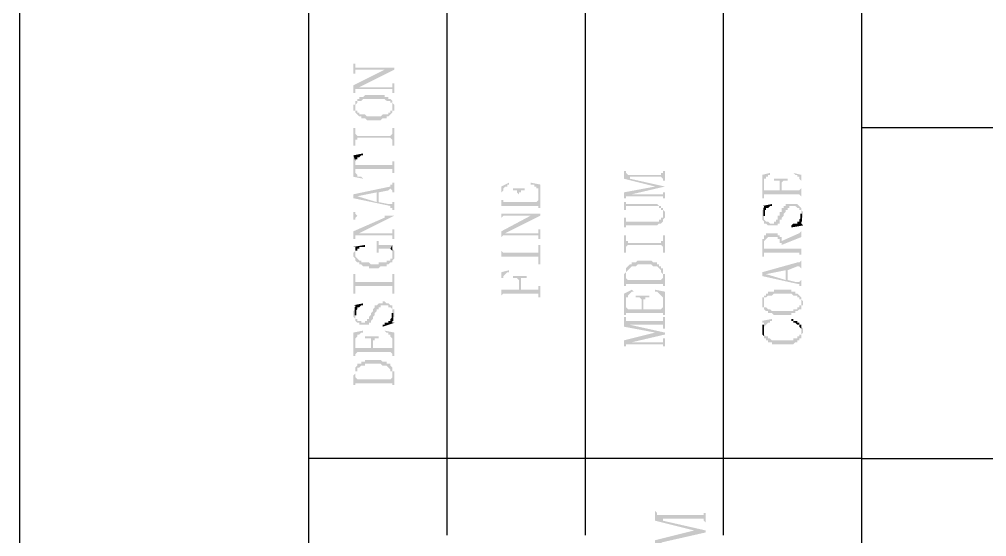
# Model space of a CAD drawing. Header units: inches. Extents: x 3613 to 8393, y -2205 to -794.
# Drawn here: x 4540.89 to 4563.31, y -2179.22 to -2167.23 of the extents above; entities that cross this region are included whole.
import ezdxf

# ---------------------------------------------------------------- set-up
doc = ezdxf.new("R2010")
doc.units = ezdxf.units.IN
doc.header["$MEASUREMENT"] = 0

msp = doc.modelspace()

# ---------------------------------------------------------------- hatches: boundary and pattern name
at = {"transparency": 33554559}
for points in [[(4548.63, -2168.26), (4548.63, -2168.486), (4548.676, -2168.486), (4548.676, -2168.396), (4549.578, -2168.396), (4549.578, -2168.351), (4548.676, -2168.351), (4548.676, -2168.26)], [(4548.63, -2168.757), (4548.63, -2168.937), (4548.676, -2168.937), (4548.676, -2168.847), (4548.721, -2168.847), (4548.766, -2168.802), (4549.578, -2168.396), (4549.352, -2168.396)], [(4548.721, -2168.847), (4549.533, -2168.847), (4549.533, -2168.937), (4549.578, -2168.937), (4549.578, -2168.712), (4549.533, -2168.712), (4549.533, -2168.757), (4549.533, -2168.802), (4548.766, -2168.802)], [(4548.63, -2169.253), (4548.63, -2169.299), (4548.63, -2169.344), (4548.676, -2169.344), (4548.676, -2169.389), (4548.676, -2169.389), (4548.721, -2169.434), (4548.721, -2169.434), (4548.766, -2169.479), (4548.811, -2169.479), (4548.811, -2169.524), (4548.901, -2169.524), (4548.946, -2169.569), (4549.262, -2169.569), (4549.307, -2169.524), (4549.398, -2169.524), (4549.398, -2169.479), (4549.443, -2169.479), (4549.488, -2169.434), (4549.488, -2169.434), (4549.533, -2169.389), (4549.533, -2169.344), (4549.578, -2169.344), (4549.578, -2169.299), (4549.578, -2169.253), (4549.578, -2169.208), (4549.578, -2169.208), (4549.533, -2169.163), (4549.533, -2169.253), (4549.533, -2169.299), (4549.533, -2169.344), (4549.488, -2169.344), (4549.488, -2169.389), (4549.443, -2169.389), (4549.443, -2169.434), (4549.307, -2169.434), (4549.262, -2169.479), (4548.946, -2169.479), (4548.901, -2169.434), (4548.766, -2169.434), (4548.766, -2169.389), (4548.721, -2169.389), (4548.721, -2169.344), (4548.676, -2169.344), (4548.676, -2169.299), (4548.676, -2169.163), (4548.676, -2169.208), (4548.63, -2169.208)], [(4548.676, -2169.163), (4548.676, -2169.253), (4548.676, -2169.208), (4548.676, -2169.208), (4548.721, -2169.163), (4548.721, -2169.118), (4548.811, -2169.118), (4548.856, -2169.073), (4549.352, -2169.073), (4549.398, -2169.118), (4549.488, -2169.118), (4549.488, -2169.163), (4549.533, -2169.163), (4549.533, -2169.208), (4549.533, -2169.253), (4549.533, -2169.118), (4549.533, -2169.118), (4549.488, -2169.073), (4549.443, -2169.073), (4549.443, -2169.028), (4549.352, -2169.028), (4549.352, -2168.983), (4548.901, -2168.983), (4548.856, -2169.028), (4548.766, -2169.028), (4548.766, -2169.073), (4548.721, -2169.073), (4548.721, -2169.118), (4548.676, -2169.118)], [(4548.63, -2169.75), (4548.63, -2170.156), (4548.676, -2170.156), (4548.676, -2170.021), (4548.721, -2170.021), (4548.721, -2169.975), (4549.488, -2169.975), (4549.533, -2170.021), (4549.533, -2170.156), (4549.578, -2170.156), (4549.578, -2169.75), (4549.533, -2169.75), (4549.533, -2169.885), (4549.533, -2169.885), (4549.488, -2169.93), (4548.721, -2169.93), (4548.676, -2169.885), (4548.676, -2169.75)], [(4548.63, -2170.382), (4548.676, -2170.517), (4548.676, -2170.472), (4548.721, -2170.472), (4548.721, -2170.427), (4548.766, -2170.427), (4548.811, -2170.382), (4548.856, -2170.382), (4548.856, -2170.337)], [(4548.63, -2170.382), (4548.63, -2170.878), (4548.856, -2170.923), (4548.856, -2170.923), (4548.811, -2170.878), (4548.721, -2170.878), (4548.721, -2170.833), (4548.721, -2170.833), (4548.676, -2170.788), (4548.676, -2170.517)], [(4548.676, -2170.517), (4548.676, -2170.743), (4548.676, -2170.698), (4549.533, -2170.698), (4549.533, -2170.788), (4549.578, -2170.788), (4549.578, -2170.517), (4549.533, -2170.517), (4549.533, -2170.562), (4549.533, -2170.607), (4548.676, -2170.607), (4548.676, -2170.562)], [(4554.904, -2170.743), (4554.904, -2170.923), (4555.626, -2171.104), (4555.852, -2171.104), (4555.039, -2170.923), (4555.039, -2170.878), (4554.994, -2170.833), (4554.994, -2170.833), (4554.949, -2170.788), (4554.949, -2170.743), (4554.949, -2170.743)], [(4554.994, -2170.833), (4555.039, -2170.878), (4555.761, -2170.878), (4555.806, -2170.923), (4555.806, -2170.968), (4555.852, -2170.968), (4555.852, -2170.743), (4555.806, -2170.743), (4555.806, -2170.788), (4555.761, -2170.788), (4555.761, -2170.833)], [(4558.108, -2170.833), (4558.108, -2171.375), (4558.153, -2171.375), (4558.153, -2171.014), (4558.153, -2170.968), (4558.153, -2170.923), (4558.198, -2170.923), (4558.198, -2170.878), (4558.244, -2170.878), (4558.244, -2170.833), (4558.289, -2170.833), (4558.289, -2170.788)], [(4558.379, -2170.923), (4558.379, -2170.968), (4558.514, -2170.968), (4558.514, -2171.014), (4558.514, -2171.194), (4558.559, -2171.059), (4558.559, -2171.014), (4558.559, -2171.014), (4558.605, -2170.968), (4558.695, -2170.968), (4558.695, -2170.923)], [(4558.83, -2170.788), (4558.83, -2170.788), (4558.875, -2170.833), (4558.921, -2170.833), (4558.921, -2170.878), (4558.966, -2170.878), (4558.966, -2170.923), (4558.966, -2170.923), (4559.011, -2170.968), (4559.011, -2171.014), (4559.011, -2171.375), (4559.011, -2170.833)], [(4548.63, -2171.284), (4548.63, -2171.375), (4548.721, -2171.329), (4549.172, -2171.239), (4549.172, -2171.465), (4549.217, -2171.239), (4549.443, -2171.194), (4549.443, -2171.194), (4549.488, -2171.149), (4549.533, -2171.194), (4549.533, -2171.239), (4549.578, -2171.239), (4549.578, -2171.014), (4549.533, -2171.014), (4549.533, -2171.059), (4549.488, -2171.059), (4549.488, -2171.104)], [(4552.06, -2171.104), (4552.06, -2171.6), (4552.06, -2171.239), (4552.06, -2171.239), (4552.106, -2171.194), (4552.106, -2171.149), (4552.106, -2171.149), (4552.151, -2171.104), (4552.196, -2171.104), (4552.196, -2171.059), (4552.241, -2171.059), (4552.241, -2171.014)], [(4552.331, -2171.149), (4552.331, -2171.194), (4552.421, -2171.194), (4552.421, -2171.239), (4552.421, -2171.239), (4552.467, -2171.284), (4552.467, -2171.465), (4552.467, -2171.284), (4552.467, -2171.239), (4552.512, -2171.239), (4552.512, -2171.194), (4552.602, -2171.194), (4552.602, -2171.149)], [(4552.737, -2171.059), (4552.828, -2171.059), (4552.828, -2171.104), (4552.873, -2171.104), (4552.873, -2171.149), (4552.918, -2171.149), (4552.918, -2171.194), (4552.918, -2171.6), (4552.963, -2171.6), (4552.963, -2171.059), (4552.737, -2171.014)], [(4554.904, -2171.239), (4554.904, -2171.375), (4554.949, -2171.375), (4554.949, -2171.329), (4554.994, -2171.329), (4555.084, -2171.284), (4555.852, -2171.104), (4555.626, -2171.104)], [(4558.153, -2171.329), (4558.153, -2171.284), (4558.966, -2171.284), (4559.011, -2171.329), (4559.011, -2171.149), (4559.011, -2171.149), (4558.966, -2171.194), (4558.559, -2171.194), (4558.559, -2171.059), (4558.514, -2171.194), (4558.153, -2171.194), (4558.153, -2171.014)], [(4548.63, -2171.375), (4549.488, -2171.555), (4549.488, -2171.6), (4549.533, -2171.6), (4549.533, -2171.645), (4549.578, -2171.645), (4549.578, -2171.465), (4549.533, -2171.465), (4549.533, -2171.51), (4549.443, -2171.51), (4549.217, -2171.465), (4549.217, -2171.239), (4549.172, -2171.465), (4548.721, -2171.329), (4548.721, -2171.329)], [(4552.06, -2171.6), (4552.06, -2171.555), (4552.918, -2171.555), (4552.918, -2171.42), (4552.918, -2171.42), (4552.873, -2171.465), (4552.467, -2171.465), (4552.467, -2171.284), (4552.467, -2171.465), (4552.106, -2171.465), (4552.106, -2171.42), (4552.06, -2171.42), (4552.06, -2171.239)], [(4554.994, -2171.329), (4555.806, -2171.329), (4555.806, -2171.375), (4555.852, -2171.375), (4555.852, -2171.239), (4555.806, -2171.239), (4555.806, -2171.284), (4555.084, -2171.284)], [(4552.06, -2171.645), (4552.06, -2171.871), (4552.06, -2171.826), (4552.06, -2171.826), (4552.106, -2171.781), (4552.963, -2171.781), (4552.963, -2171.736), (4552.06, -2171.736)], [(4554.904, -2171.465), (4554.904, -2171.645), (4554.949, -2171.645), (4554.949, -2171.6), (4554.949, -2171.555), (4555.716, -2171.555), (4555.716, -2171.6), (4555.761, -2171.6), (4555.761, -2171.645), (4555.806, -2171.645), (4555.806, -2171.736), (4555.806, -2171.6), (4555.761, -2171.6), (4555.761, -2171.555), (4555.716, -2171.555), (4555.671, -2171.51), (4554.949, -2171.51), (4554.949, -2171.465), (4554.949, -2171.465)], [(4554.904, -2171.826), (4554.904, -2172.052), (4554.949, -2172.052), (4554.949, -2172.006), (4555.671, -2172.006), (4555.716, -2171.961), (4555.761, -2171.961), (4555.806, -2171.916), (4555.806, -2171.871), (4555.806, -2171.871), (4555.852, -2171.826), (4555.852, -2171.736), (4555.852, -2171.691), (4555.852, -2171.691), (4555.806, -2171.645), (4555.806, -2171.781), (4555.806, -2171.826), (4555.761, -2171.826), (4555.761, -2171.871), (4555.716, -2171.871), (4555.716, -2171.916), (4554.949, -2171.916), (4554.949, -2171.871), (4554.949, -2171.826)], [(4558.108, -2171.781), (4558.108, -2171.871), (4558.108, -2171.871), (4558.153, -2171.916), (4558.153, -2171.961), (4558.198, -2171.961), (4558.244, -2172.006), (4558.469, -2172.006), (4558.469, -2171.961), (4558.514, -2171.961), (4558.514, -2171.916), (4558.514, -2171.871), (4558.559, -2171.871), (4558.559, -2171.826), (4558.559, -2171.826), (4558.605, -2171.781), (4558.605, -2171.736), (4558.605, -2171.736), (4558.65, -2171.691), (4558.65, -2171.645), (4558.695, -2171.645), (4558.695, -2171.6), (4558.74, -2171.6), (4558.74, -2171.555), (4558.875, -2171.555), (4558.921, -2171.6), (4558.966, -2171.6), (4558.966, -2171.645), (4559.011, -2171.645), (4559.011, -2171.736), (4559.011, -2171.871), (4559.011, -2171.826), (4559.056, -2171.826), (4559.056, -2171.736), (4559.056, -2171.691), (4559.011, -2171.645), (4559.011, -2171.6), (4559.011, -2171.6), (4558.966, -2171.555), (4558.966, -2171.555), (4558.921, -2171.51), (4558.65, -2171.51), (4558.65, -2171.555), (4558.605, -2171.555), (4558.605, -2171.6), (4558.559, -2171.6), (4558.559, -2171.691), (4558.514, -2171.691), (4558.514, -2171.781), (4558.469, -2171.781), (4558.469, -2171.871), (4558.424, -2171.871), (4558.424, -2171.916), (4558.379, -2171.916), (4558.379, -2171.961), (4558.289, -2171.961), (4558.244, -2171.916), (4558.198, -2171.916), (4558.153, -2171.871), (4558.153, -2171.826), (4558.153, -2171.645), (4558.108, -2171.645), (4558.108, -2171.691), (4558.108, -2171.736)], [(4558.108, -2171.555), (4558.153, -2171.555), (4558.153, -2171.736), (4558.153, -2171.645), (4558.198, -2171.645), (4558.198, -2171.6), (4558.244, -2171.6), (4558.289, -2171.555), (4558.334, -2171.555), (4558.334, -2171.51)], [(4548.63, -2171.691), (4548.63, -2171.871), (4548.676, -2171.871), (4548.676, -2171.826), (4548.676, -2171.826), (4548.721, -2171.781), (4549.352, -2171.781), (4549.352, -2171.826), (4549.578, -2171.781), (4548.721, -2171.781), (4548.676, -2171.736), (4548.676, -2171.691)], [(4548.63, -2172.142), (4548.63, -2172.322), (4548.676, -2172.322), (4548.676, -2172.277), (4548.676, -2172.232), (4548.721, -2172.232), (4548.766, -2172.187), (4549.578, -2171.781), (4549.352, -2171.826)], [(4552.06, -2172.142), (4552.06, -2172.322), (4552.06, -2172.277), (4552.06, -2172.277), (4552.106, -2172.232), (4552.106, -2172.232), (4552.151, -2172.187), (4552.963, -2171.781), (4552.737, -2171.781)], [(4558.785, -2172.006), (4558.785, -2172.052), (4559.056, -2172.006), (4559.011, -2171.961), (4559.011, -2171.781), (4559.011, -2171.826), (4558.966, -2171.871), (4558.966, -2171.916), (4558.921, -2171.916), (4558.921, -2171.961), (4558.83, -2171.961)], [(4548.721, -2172.232), (4549.533, -2172.232), (4549.533, -2172.277), (4549.533, -2172.322), (4549.578, -2172.322), (4549.578, -2172.097), (4549.533, -2172.097), (4549.533, -2172.187), (4548.766, -2172.187)], [(4552.106, -2172.232), (4552.918, -2172.232), (4552.918, -2172.322), (4552.963, -2172.322), (4552.963, -2172.097), (4552.918, -2172.097), (4552.918, -2172.142), (4552.918, -2172.187), (4552.151, -2172.187)], [(4558.559, -2172.367), (4558.559, -2172.458), (4559.011, -2172.277), (4559.011, -2172.097), (4559.011, -2172.142), (4559.011, -2172.142), (4558.966, -2172.187), (4558.966, -2172.187)], [(4554.904, -2172.232), (4554.904, -2172.638), (4554.949, -2172.638), (4554.949, -2172.503), (4554.949, -2172.503), (4554.994, -2172.458), (4555.761, -2172.458), (4555.806, -2172.503), (4555.806, -2172.638), (4555.852, -2172.638), (4555.852, -2172.232), (4555.806, -2172.232), (4555.806, -2172.367), (4555.761, -2172.367), (4555.761, -2172.413), (4554.994, -2172.413), (4554.994, -2172.367), (4554.949, -2172.367), (4554.949, -2172.232)], [(4558.108, -2172.413), (4558.108, -2172.729), (4558.153, -2172.729), (4558.153, -2172.413), (4558.153, -2172.367), (4558.153, -2172.367), (4558.198, -2172.322), (4558.198, -2172.322), (4558.244, -2172.277), (4558.469, -2172.277), (4558.469, -2172.322), (4558.514, -2172.322), (4558.514, -2172.367), (4558.514, -2172.413), (4558.559, -2172.413), (4558.559, -2172.548), (4558.559, -2172.277), (4558.514, -2172.277), (4558.514, -2172.232), (4558.469, -2172.232), (4558.469, -2172.187), (4558.198, -2172.187), (4558.198, -2172.232), (4558.153, -2172.232), (4558.153, -2172.277), (4558.153, -2172.322), (4558.108, -2172.322)], [(4558.153, -2172.683), (4558.153, -2172.638), (4558.966, -2172.638), (4558.966, -2172.683), (4559.011, -2172.683), (4559.011, -2172.729), (4559.011, -2172.503), (4559.011, -2172.548), (4558.559, -2172.548), (4558.559, -2172.367), (4558.559, -2172.277), (4558.559, -2172.548), (4558.153, -2172.548), (4558.153, -2172.458)], [(4548.63, -2172.503), (4548.676, -2172.503), (4548.676, -2172.683), (4548.676, -2172.638), (4548.676, -2172.593), (4548.721, -2172.593), (4548.721, -2172.548), (4548.766, -2172.548), (4548.766, -2172.503), (4548.901, -2172.503), (4548.901, -2172.458)], [(4549.172, -2172.367), (4549.172, -2172.638), (4549.217, -2172.638), (4549.217, -2172.593), (4549.217, -2172.548), (4549.488, -2172.548), (4549.533, -2172.458), (4549.217, -2172.458), (4549.217, -2172.413), (4549.217, -2172.367)], [(4549.488, -2172.548), (4549.533, -2172.593), (4549.533, -2172.638), (4549.533, -2172.683), (4549.533, -2172.548), (4549.533, -2172.458)], [(4552.06, -2172.458), (4552.06, -2172.909), (4552.06, -2172.729), (4552.918, -2172.729), (4552.918, -2172.909), (4552.963, -2172.909), (4552.963, -2172.458), (4552.918, -2172.458), (4552.918, -2172.593), (4552.918, -2172.638), (4552.106, -2172.638), (4552.06, -2172.593)], [(4548.63, -2172.683), (4548.63, -2172.729), (4548.63, -2172.729), (4548.676, -2172.774), (4548.676, -2172.819), (4548.676, -2172.819), (4548.721, -2172.864), (4548.766, -2172.864), (4548.766, -2172.909), (4548.811, -2172.909), (4548.856, -2172.954), (4548.991, -2172.954), (4548.991, -2172.999), (4549.217, -2172.999), (4549.262, -2172.954), (4549.398, -2172.954), (4549.398, -2172.909), (4549.443, -2172.909), (4549.488, -2172.864), (4549.533, -2172.864), (4549.533, -2172.819), (4549.533, -2172.819), (4549.578, -2172.774), (4549.578, -2172.729), (4549.578, -2172.638), (4549.578, -2172.593), (4549.578, -2172.593), (4549.533, -2172.548), (4549.533, -2172.683), (4549.533, -2172.729), (4549.533, -2172.774), (4549.488, -2172.774), (4549.488, -2172.819), (4549.398, -2172.819), (4549.398, -2172.864), (4549.217, -2172.864), (4549.217, -2172.909), (4549.037, -2172.909), (4548.991, -2172.864), (4548.811, -2172.864), (4548.811, -2172.819), (4548.766, -2172.819), (4548.721, -2172.774), (4548.721, -2172.774), (4548.676, -2172.729), (4548.676, -2172.683), (4548.676, -2172.548), (4548.676, -2172.593), (4548.63, -2172.638), (4548.63, -2172.638)], [(4554.904, -2173.18), (4554.904, -2173.406), (4554.949, -2173.406), (4554.949, -2173.18), (4554.949, -2173.135), (4554.949, -2173.09), (4554.994, -2173.044), (4554.994, -2173.044), (4555.039, -2172.999), (4555.039, -2172.999), (4555.084, -2172.954), (4555.175, -2172.954), (4555.22, -2172.909), (4555.536, -2172.909), (4555.581, -2172.954), (4555.671, -2172.954), (4555.716, -2172.999), (4555.716, -2172.999), (4555.761, -2173.044), (4555.761, -2173.09), (4555.761, -2173.09), (4555.806, -2173.135), (4555.806, -2173.18), (4555.806, -2173.406), (4555.852, -2173.406), (4555.852, -2173.18), (4555.852, -2173.135), (4555.806, -2173.135), (4555.806, -2173.044), (4555.806, -2172.999), (4555.761, -2172.999), (4555.761, -2172.954), (4555.716, -2172.954), (4555.716, -2172.909), (4555.671, -2172.909), (4555.671, -2172.864), (4555.581, -2172.864), (4555.536, -2172.819), (4555.22, -2172.819), (4555.175, -2172.864), (4555.084, -2172.864), (4555.084, -2172.909), (4555.039, -2172.909), (4554.994, -2172.954), (4554.994, -2172.954), (4554.949, -2172.999), (4554.949, -2173.09), (4554.949, -2173.09), (4554.904, -2173.135), (4554.904, -2173.135)], [(4558.108, -2173.09), (4558.108, -2173.18), (4558.198, -2173.135), (4558.65, -2173.044), (4558.65, -2173.27), (4558.695, -2173.044), (4558.921, -2172.954), (4558.966, -2172.954), (4559.011, -2172.999), (4559.011, -2173.044), (4559.011, -2172.819), (4559.011, -2172.819), (4558.966, -2172.864), (4558.921, -2172.864)], [(4548.63, -2173.135), (4548.63, -2173.586), (4548.676, -2173.586), (4548.676, -2173.451), (4548.676, -2173.406), (4549.533, -2173.406), (4549.533, -2173.586), (4549.578, -2173.586), (4549.578, -2173.135), (4549.533, -2173.135), (4549.533, -2173.27), (4549.533, -2173.315), (4548.676, -2173.315), (4548.676, -2173.135)], [(4552.06, -2173.09), (4552.06, -2173.676), (4552.06, -2173.315), (4552.06, -2173.225), (4552.106, -2173.225), (4552.106, -2173.18), (4552.106, -2173.18), (4552.151, -2173.135), (4552.151, -2173.135), (4552.196, -2173.09), (4552.241, -2173.09), (4552.241, -2173.044)], [(4552.331, -2173.18), (4552.331, -2173.225), (4552.421, -2173.225), (4552.467, -2173.27), (4552.467, -2173.496), (4552.512, -2173.315), (4552.512, -2173.27), (4552.512, -2173.225), (4552.647, -2173.225), (4552.647, -2173.18)], [(4554.949, -2173.406), (4554.949, -2173.36), (4555.806, -2173.36), (4555.806, -2173.406), (4555.806, -2173.18), (4555.806, -2173.225), (4555.806, -2173.225), (4555.761, -2173.27), (4554.994, -2173.27), (4554.949, -2173.225), (4554.949, -2173.18)], [(4558.108, -2173.18), (4558.921, -2173.36), (4558.966, -2173.36), (4558.966, -2173.406), (4559.011, -2173.406), (4559.011, -2173.451), (4559.011, -2173.27), (4559.011, -2173.27), (4558.966, -2173.315), (4558.875, -2173.315), (4558.695, -2173.27), (4558.695, -2173.044), (4558.65, -2173.27), (4558.198, -2173.135), (4558.198, -2173.135)], [(4552.06, -2173.631), (4552.06, -2173.631), (4552.106, -2173.586), (4552.918, -2173.586), (4552.918, -2173.676), (4552.963, -2173.676), (4552.963, -2173.406), (4552.918, -2173.406), (4552.918, -2173.451), (4552.918, -2173.496), (4552.512, -2173.496), (4552.512, -2173.315), (4552.467, -2173.496), (4552.06, -2173.496), (4552.06, -2173.315)], [(4554.904, -2173.586), (4554.904, -2174.083), (4554.949, -2174.083), (4554.949, -2173.721), (4554.949, -2173.676), (4554.994, -2173.676), (4554.994, -2173.631), (4554.994, -2173.631), (4555.039, -2173.586), (4555.039, -2173.586), (4555.084, -2173.541), (4555.129, -2173.541), (4555.084, -2173.496)], [(4555.175, -2173.631), (4555.175, -2173.676), (4555.265, -2173.676), (4555.31, -2173.721), (4555.31, -2173.767), (4555.31, -2173.947), (4555.355, -2173.767), (4555.355, -2173.721), (4555.4, -2173.721), (4555.4, -2173.676), (4555.49, -2173.676), (4555.49, -2173.631)], [(4555.626, -2173.541), (4555.671, -2173.541), (4555.716, -2173.586), (4555.716, -2173.586), (4555.761, -2173.631), (4555.761, -2173.631), (4555.806, -2173.676), (4555.806, -2174.083), (4555.852, -2174.083), (4555.852, -2173.541), (4555.626, -2173.496)], [(4558.153, -2173.676), (4558.153, -2173.812), (4558.153, -2173.721), (4558.153, -2173.676), (4558.198, -2173.676), (4558.244, -2173.631), (4558.334, -2173.631), (4558.379, -2173.586), (4558.785, -2173.586), (4558.83, -2173.631), (4558.921, -2173.631), (4558.921, -2173.676), (4558.966, -2173.676), (4558.966, -2173.721), (4559.011, -2173.721), (4559.011, -2173.767), (4559.011, -2173.812), (4559.011, -2173.676), (4559.011, -2173.676), (4558.966, -2173.631), (4558.966, -2173.631), (4558.921, -2173.586), (4558.875, -2173.586), (4558.875, -2173.541), (4558.785, -2173.541), (4558.785, -2173.496), (4558.379, -2173.496), (4558.379, -2173.541), (4558.244, -2173.541), (4558.244, -2173.586), (4558.198, -2173.586), (4558.198, -2173.631), (4558.153, -2173.631)], [(4548.63, -2174.083), (4548.63, -2174.128), (4548.63, -2174.128), (4548.676, -2174.173), (4548.676, -2174.218), (4548.676, -2174.218), (4548.721, -2174.263), (4548.766, -2174.263), (4548.766, -2174.308), (4548.991, -2174.308), (4548.991, -2174.263), (4549.037, -2174.263), (4549.037, -2174.218), (4549.037, -2174.218), (4549.082, -2174.173), (4549.082, -2174.128), (4549.127, -2174.083), (4549.127, -2174.037), (4549.172, -2173.992), (4549.172, -2173.947), (4549.217, -2173.947), (4549.217, -2173.902), (4549.262, -2173.902), (4549.262, -2173.857), (4549.443, -2173.857), (4549.443, -2173.902), (4549.488, -2173.902), (4549.533, -2173.947), (4549.533, -2173.992), (4549.533, -2174.173), (4549.533, -2174.128), (4549.578, -2174.128), (4549.578, -2174.083), (4549.578, -2174.037), (4549.578, -2173.992), (4549.578, -2173.947), (4549.533, -2173.947), (4549.533, -2173.902), (4549.533, -2173.857), (4549.488, -2173.857), (4549.443, -2173.812), (4549.398, -2173.812), (4549.352, -2173.767), (4549.307, -2173.767), (4549.307, -2173.812), (4549.217, -2173.812), (4549.172, -2173.857), (4549.127, -2173.857), (4549.127, -2173.902), (4549.127, -2173.902), (4549.082, -2173.947), (4549.082, -2173.992), (4549.037, -2174.037), (4549.037, -2174.083), (4548.991, -2174.128), (4548.991, -2174.173), (4548.946, -2174.173), (4548.946, -2174.218), (4548.901, -2174.218), (4548.901, -2174.263), (4548.811, -2174.263), (4548.811, -2174.218), (4548.721, -2174.218), (4548.721, -2174.173), (4548.676, -2174.173), (4548.676, -2174.083), (4548.676, -2173.947), (4548.676, -2173.947), (4548.63, -2173.992), (4548.63, -2174.037)], [(4548.63, -2173.857), (4548.676, -2173.857), (4548.676, -2173.992), (4548.676, -2173.992), (4548.721, -2173.947), (4548.721, -2173.902), (4548.766, -2173.902), (4548.811, -2173.857), (4548.856, -2173.857), (4548.856, -2173.812)], [(4554.949, -2174.083), (4554.949, -2174.037), (4555.806, -2174.037), (4555.806, -2174.083), (4555.806, -2173.902), (4555.806, -2173.902), (4555.761, -2173.947), (4555.355, -2173.947), (4555.355, -2173.767), (4555.31, -2173.947), (4554.994, -2173.947), (4554.949, -2173.902), (4554.949, -2173.721)], [(4558.108, -2173.812), (4558.108, -2173.857), (4558.108, -2173.902), (4558.153, -2173.902), (4558.153, -2173.947), (4558.153, -2173.947), (4558.198, -2173.992), (4558.244, -2173.992), (4558.244, -2174.037), (4558.334, -2174.037), (4558.379, -2174.083), (4558.785, -2174.083), (4558.785, -2174.037), (4558.875, -2174.037), (4558.875, -2173.992), (4558.921, -2173.992), (4558.966, -2173.947), (4559.011, -2173.947), (4559.011, -2173.902), (4559.011, -2173.857), (4559.056, -2173.857), (4559.056, -2173.812), (4559.056, -2173.767), (4559.056, -2173.767), (4559.011, -2173.721), (4559.011, -2173.676), (4559.011, -2173.812), (4559.011, -2173.857), (4558.966, -2173.857), (4558.966, -2173.902), (4558.921, -2173.902), (4558.921, -2173.947), (4558.83, -2173.947), (4558.83, -2173.992), (4558.334, -2173.992), (4558.289, -2173.947), (4558.244, -2173.947), (4558.198, -2173.902), (4558.153, -2173.902), (4558.153, -2173.857), (4558.153, -2173.812), (4558.153, -2173.676), (4558.108, -2173.676), (4558.108, -2173.721), (4558.108, -2173.767)], [(4549.307, -2174.308), (4549.307, -2174.353), (4549.578, -2174.263), (4549.533, -2174.263), (4549.533, -2174.083), (4549.533, -2174.128), (4549.533, -2174.128), (4549.488, -2174.173), (4549.488, -2174.218), (4549.443, -2174.218), (4549.443, -2174.263), (4549.352, -2174.263), (4549.352, -2174.308)], [(4554.904, -2174.128), (4554.904, -2174.353), (4555.626, -2174.489), (4555.626, -2174.489), (4555.852, -2174.534), (4555.852, -2174.489), (4555.039, -2174.308), (4555.039, -2174.308), (4554.994, -2174.218), (4554.949, -2174.218), (4554.949, -2174.128)], [(4554.994, -2174.218), (4555.039, -2174.308), (4555.806, -2174.308), (4555.806, -2174.398), (4555.852, -2174.398), (4555.852, -2174.128), (4555.806, -2174.128), (4555.806, -2174.173), (4555.806, -2174.218), (4555.761, -2174.218)], [(4558.108, -2174.218), (4558.108, -2174.263), (4558.153, -2174.263), (4558.153, -2174.579), (4558.153, -2174.444), (4558.153, -2174.353), (4558.153, -2174.353), (4558.198, -2174.308), (4558.198, -2174.308), (4558.244, -2174.263), (4558.289, -2174.263), (4558.289, -2174.218), (4558.334, -2174.218), (4558.334, -2174.173)], [(4558.108, -2174.444), (4558.108, -2174.489), (4558.108, -2174.534), (4558.108, -2174.534), (4558.153, -2174.579), (4558.153, -2174.308), (4558.108, -2174.308), (4558.108, -2174.398), (4558.108, -2174.398)], [(4558.153, -2174.579), (4558.153, -2174.624), (4558.198, -2174.624), (4558.198, -2174.669), (4558.244, -2174.669), (4558.244, -2174.714), (4558.334, -2174.714), (4558.334, -2174.759), (4558.83, -2174.759), (4558.875, -2174.714), (4558.921, -2174.714), (4558.921, -2174.669), (4558.966, -2174.669), (4558.966, -2174.624), (4559.011, -2174.624), (4559.011, -2174.579), (4559.011, -2174.534), (4559.056, -2174.489), (4559.056, -2174.444), (4559.056, -2174.398), (4559.011, -2174.353), (4559.011, -2174.308), (4559.011, -2174.489), (4559.011, -2174.534), (4558.966, -2174.534), (4558.966, -2174.579), (4558.921, -2174.579), (4558.921, -2174.624), (4558.83, -2174.624), (4558.83, -2174.669), (4558.334, -2174.669), (4558.289, -2174.624), (4558.244, -2174.624), (4558.244, -2174.579), (4558.198, -2174.579), (4558.153, -2174.534), (4558.153, -2174.489), (4558.153, -2174.444)], [(4558.785, -2174.218), (4558.83, -2174.218), (4558.83, -2174.263), (4558.875, -2174.263), (4558.921, -2174.308), (4558.966, -2174.308), (4558.966, -2174.353), (4558.966, -2174.353), (4559.011, -2174.398), (4559.011, -2174.444), (4559.011, -2174.308), (4558.966, -2174.308), (4558.966, -2174.263), (4558.921, -2174.263), (4558.921, -2174.218), (4558.83, -2174.218), (4558.83, -2174.173), (4558.785, -2174.173)], [(4548.63, -2174.489), (4548.63, -2175.03), (4548.676, -2175.03), (4548.676, -2174.669), (4548.676, -2174.624), (4548.676, -2174.624), (4548.721, -2174.579), (4548.721, -2174.534), (4548.766, -2174.534), (4548.811, -2174.489), (4548.856, -2174.489), (4548.856, -2174.444)], [(4549.352, -2174.444), (4549.352, -2174.444), (4549.398, -2174.489), (4549.443, -2174.489), (4549.443, -2174.534), (4549.488, -2174.534), (4549.488, -2174.579), (4549.533, -2174.624), (4549.533, -2174.669), (4549.533, -2175.03), (4549.578, -2175.03), (4549.578, -2174.489)], [(4554.904, -2174.669), (4554.904, -2174.805), (4554.949, -2174.805), (4554.949, -2174.759), (4554.994, -2174.759), (4555.084, -2174.714), (4555.852, -2174.534), (4555.626, -2174.489)], [(4548.676, -2174.985), (4548.676, -2174.985), (4548.721, -2174.94), (4549.488, -2174.94), (4549.533, -2174.985), (4549.533, -2174.805), (4549.533, -2174.85), (4549.082, -2174.85), (4549.082, -2174.714), (4549.037, -2174.85), (4548.676, -2174.85), (4548.676, -2174.669)], [(4548.901, -2174.579), (4548.901, -2174.624), (4549.037, -2174.624), (4549.037, -2174.669), (4549.037, -2174.85), (4549.082, -2174.714), (4549.082, -2174.669), (4549.127, -2174.669), (4549.127, -2174.624), (4549.217, -2174.624), (4549.217, -2174.579)], [(4554.994, -2174.759), (4555.806, -2174.759), (4555.806, -2174.805), (4555.852, -2174.805), (4555.852, -2174.624), (4555.806, -2174.624), (4555.806, -2174.669), (4555.806, -2174.714), (4555.084, -2174.714)], [(4548.63, -2175.482), (4548.63, -2175.707), (4548.676, -2175.707), (4548.676, -2175.482), (4548.676, -2175.391), (4548.721, -2175.391), (4548.721, -2175.346), (4548.721, -2175.301), (4548.766, -2175.301), (4548.811, -2175.256), (4548.901, -2175.256), (4548.901, -2175.211), (4549.262, -2175.211), (4549.307, -2175.256), (4549.398, -2175.256), (4549.443, -2175.301), (4549.443, -2175.301), (4549.488, -2175.346), (4549.488, -2175.391), (4549.533, -2175.391), (4549.533, -2175.436), (4549.533, -2175.482), (4549.533, -2175.707), (4549.578, -2175.707), (4549.578, -2175.482), (4549.578, -2175.391), (4549.533, -2175.391), (4549.533, -2175.346), (4549.533, -2175.301), (4549.533, -2175.301), (4549.488, -2175.256), (4549.488, -2175.211), (4549.398, -2175.211), (4549.398, -2175.166), (4549.307, -2175.166), (4549.262, -2175.121), (4548.901, -2175.121), (4548.901, -2175.166), (4548.811, -2175.166), (4548.811, -2175.211), (4548.721, -2175.211), (4548.721, -2175.256), (4548.721, -2175.256), (4548.676, -2175.301), (4548.676, -2175.346), (4548.676, -2175.436), (4548.676, -2175.436)], [(4548.676, -2175.707), (4548.676, -2175.662), (4549.533, -2175.662), (4549.533, -2175.707), (4549.533, -2175.482), (4549.533, -2175.527), (4549.533, -2175.527), (4549.488, -2175.572), (4548.721, -2175.572), (4548.676, -2175.527), (4548.676, -2175.482)], [(4555.626, -2178.624), (4555.626, -2178.85), (4556.529, -2179.076), (4556.529, -2179.076), (4556.799, -2179.121), (4556.799, -2179.076), (4555.806, -2178.85), (4555.806, -2178.805), (4555.716, -2178.714), (4555.671, -2178.714), (4555.671, -2178.669), (4555.671, -2178.669), (4555.626, -2178.624)], [(4555.716, -2178.714), (4555.806, -2178.805), (4556.754, -2178.805), (4556.754, -2178.85), (4556.754, -2178.85), (4556.799, -2178.895), (4556.799, -2178.94), (4556.799, -2178.624), (4556.799, -2178.669), (4556.754, -2178.669), (4556.754, -2178.714), (4556.709, -2178.714)], [(4555.626, -2179.301), (4555.626, -2179.482), (4555.626, -2179.437), (4555.671, -2179.437), (4555.671, -2179.391), (4555.716, -2179.391), (4555.806, -2179.346), (4556.799, -2179.121), (4556.529, -2179.076)]]:
    msp.add_hatch(color=256, dxfattribs=at).paths.add_polyline_path(points)

# ---------------------------------------------------------------- linework, layer by layer
msp.add_line((4547.592, -1913.772), (4547.592, -2200.513))
for points in [[(4960.886, -2204.772), (4960.886, -1907.772), (4540.886, -1907.772), (4540.886, -2204.772)], [(4558.153, -2171.645), (4558.153, -2171.781), (4558.153, -2171.736), (4558.153, -2171.6), (4558.153, -2171.6)], [(4559.011, -2171.781), (4559.011, -2171.916), (4559.011, -2171.736)], [(4548.676, -2173.947), (4548.676, -2174.083), (4548.676, -2173.902), (4548.676, -2173.902)], [(4549.533, -2174.083), (4549.533, -2174.218), (4549.533, -2174.037)]]:
    msp.add_lwpolyline(points, close=True)
for points in [[(4560.41, -1913.772), (4560.41, -2200.513)], [(4550.797, -2086.165), (4550.797, -2179.182)], [(4554.001, -2086.165), (4554.001, -2179.182)], [(4557.205, -2086.165), (4557.205, -2179.182)], [(4560.41, -2169.733), (4956.848, -2169.733)], [(4560.41, -2177.406), (4547.592, -2177.406)], [(4560.41, -2177.406), (4856.54, -2177.406)]]:
    msp.add_lwpolyline(points)

doc.saveas('drawing.dxf')
